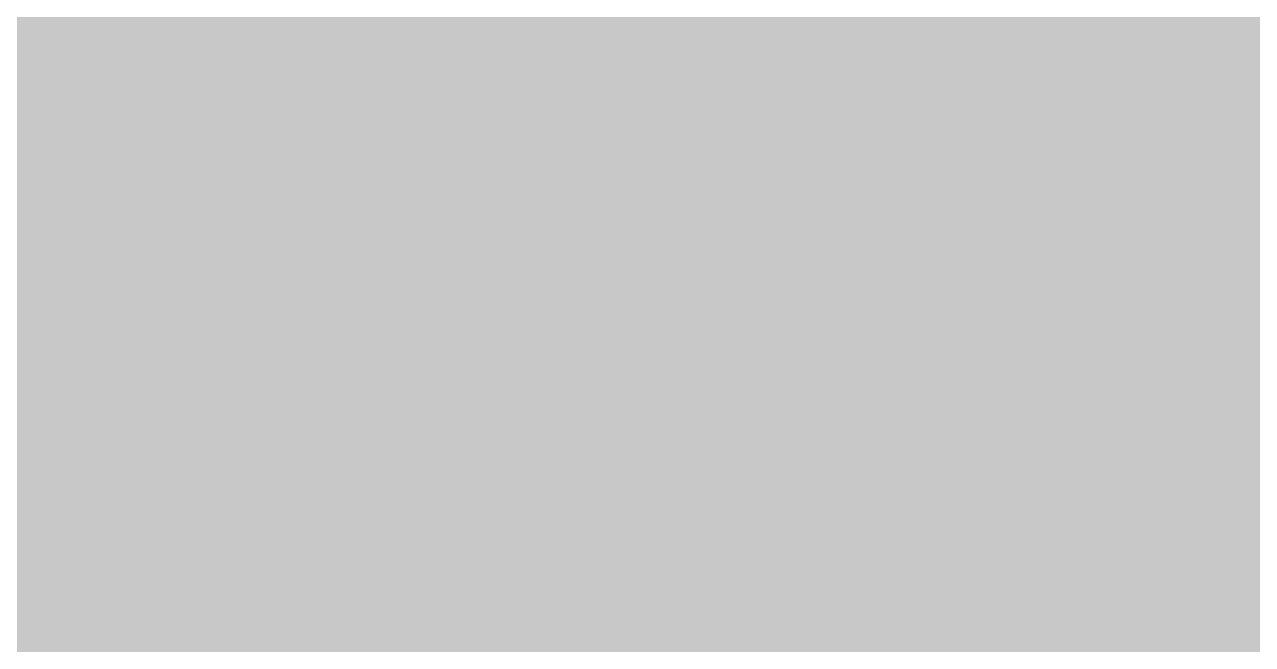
# Model space of a CAD drawing. Header units: inches. Extents: x 0 to 841, y 0 to 594.
# Drawn here: x 260.184 to 260.842, y 62.317 to 62.649 of the extents above; entities that cross this region are included whole.
import ezdxf

# ---------------------------------------------------------------- set-up
doc = ezdxf.new("R2010")
doc.units = ezdxf.units.IN
doc.layers.add('Sheet', color=255, linetype='Continuous')

msp = doc.modelspace()

# ---------------------------------------------------------------- linework, layer by layer
at = {"layer": 'Sheet'}
msp.add_lwpolyline([(259.74601, 62.5, 0.508, 0.508, 1), (260.25401, 62.5, 0.508, 0.508, 1)], format="xyseb", close=True, dxfattribs=at)
for points in [[(260.42074, 62.81829, 0.29972, 0.29972, 0), (260.4432, 62.79583, 0.29972, 0.29972, 0), (260.4432, 62.77337, 0.29972, 0.29972, 0), (260.46566, 62.75091, 0.29972, 0.29972, 0), (260.46566, 62.72845, 0.29972, 0.29972, 0), (260.48812, 62.70599, 0.29972, 0.29972, 0), (260.48812, 62.68353, 0.29972, 0.29972, 0), (260.51057, 62.66107, 0.29972, 0.29972, 0), (260.51057, 62.63861, 0.29972, 0.29972, 0), (260.51057, 62.61615, 0.29972, 0.29972, 0), (260.53303, 62.59369, 0.29972, 0.29972, 0), (260.53303, 62.57123, 0.29972, 0.29972, 0), (260.53303, 62.52632, 0.29972, 0.29972, 0), (260.53303, 62.50386, 0.29972, 0.29972, 0), (260.53303, 62.4814, 0.29972, 0.29972, 0)], [(260.42074, 62.81829, 0.29972, 0.29972, 0), (260.4432, 62.79583, 0.29972, 0.29972, 0), (260.4432, 62.77337, 0.29972, 0.29972, 0), (260.46566, 62.75091, 0.29972, 0.29972, 0), (260.46566, 62.72845, 0.29972, 0.29972, 0), (260.48812, 62.70599, 0.29972, 0.29972, 0), (260.48812, 62.68353, 0.29972, 0.29972, 0), (260.51057, 62.66107, 0.29972, 0.29972, 0), (260.51057, 62.63861, 0.29972, 0.29972, 0), (260.51057, 62.61615, 0.29972, 0.29972, 0), (260.53303, 62.59369, 0.29972, 0.29972, 0), (260.53303, 62.57123, 0.29972, 0.29972, 0), (260.53303, 62.52632, 0.29972, 0.29972, 0), (260.53303, 62.50386, 0.29972, 0.29972, 0), (260.53303, 62.4814, 0.29972, 0.29972, 0)], [(260.42074, 62.81829, 0.29972, 0.29972, 0), (260.4432, 62.79583, 0.29972, 0.29972, 0), (260.4432, 62.77337, 0.29972, 0.29972, 0), (260.46566, 62.75091, 0.29972, 0.29972, 0), (260.46566, 62.72845, 0.29972, 0.29972, 0), (260.48812, 62.70599, 0.29972, 0.29972, 0), (260.48812, 62.68353, 0.29972, 0.29972, 0), (260.51057, 62.66107, 0.29972, 0.29972, 0), (260.51057, 62.63861, 0.29972, 0.29972, 0), (260.51057, 62.61615, 0.29972, 0.29972, 0), (260.53303, 62.59369, 0.29972, 0.29972, 0), (260.53303, 62.57123, 0.29972, 0.29972, 0), (260.53303, 62.52632, 0.29972, 0.29972, 0), (260.53303, 62.50386, 0.29972, 0.29972, 0), (260.53303, 62.4814, 0.29972, 0.29972, 0)], [(260.71269, 62.81829, 0.29972, 0.29972, 0), (260.71269, 62.77337, 0.29972, 0.29972, 0), (260.73515, 62.75091, 0.29972, 0.29972, 0), (260.73515, 62.70599, 0.29972, 0.29972, 0), (260.75761, 62.68353, 0.29972, 0.29972, 0), (260.75761, 62.63861, 0.29972, 0.29972, 0), (260.78007, 62.59369, 0.29972, 0.29972, 0), (260.78007, 62.57123, 0.29972, 0.29972, 0), (260.78007, 62.52632, 0.29972, 0.29972, 0), (260.78007, 62.4814, 0.29972, 0.29972, 0)], [(260.71269, 62.81829, 0.29972, 0.29972, 0), (260.71269, 62.77337, 0.29972, 0.29972, 0), (260.73515, 62.75091, 0.29972, 0.29972, 0), (260.73515, 62.70599, 0.29972, 0.29972, 0), (260.75761, 62.68353, 0.29972, 0.29972, 0), (260.75761, 62.63861, 0.29972, 0.29972, 0), (260.78007, 62.59369, 0.29972, 0.29972, 0), (260.78007, 62.57123, 0.29972, 0.29972, 0), (260.78007, 62.52632, 0.29972, 0.29972, 0), (260.78007, 62.4814, 0.29972, 0.29972, 0)], [(260.71269, 62.81829, 0.29972, 0.29972, 0), (260.71269, 62.77337, 0.29972, 0.29972, 0), (260.73515, 62.75091, 0.29972, 0.29972, 0), (260.73515, 62.70599, 0.29972, 0.29972, 0), (260.75761, 62.68353, 0.29972, 0.29972, 0), (260.75761, 62.63861, 0.29972, 0.29972, 0), (260.78007, 62.59369, 0.29972, 0.29972, 0), (260.78007, 62.57123, 0.29972, 0.29972, 0), (260.78007, 62.52632, 0.29972, 0.29972, 0), (260.78007, 62.4814, 0.29972, 0.29972, 0)], [(260.71269, 62.81829, 0.29972, 0.29972, 0), (260.71269, 62.77337, 0.29972, 0.29972, 0), (260.73515, 62.75091, 0.29972, 0.29972, 0), (260.73515, 62.70599, 0.29972, 0.29972, 0), (260.75761, 62.68353, 0.29972, 0.29972, 0), (260.75761, 62.63861, 0.29972, 0.29972, 0), (260.78007, 62.59369, 0.29972, 0.29972, 0), (260.78007, 62.57123, 0.29972, 0.29972, 0), (260.78007, 62.52632, 0.29972, 0.29972, 0), (260.78007, 62.4814, 0.29972, 0.29972, 0)], [(260.71269, 62.81829, 0.29972, 0.29972, 0), (260.71269, 62.77337, 0.29972, 0.29972, 0), (260.73515, 62.75091, 0.29972, 0.29972, 0), (260.73515, 62.70599, 0.29972, 0.29972, 0), (260.75761, 62.68353, 0.29972, 0.29972, 0), (260.75761, 62.63861, 0.29972, 0.29972, 0), (260.78007, 62.59369, 0.29972, 0.29972, 0), (260.78007, 62.57123, 0.29972, 0.29972, 0), (260.78007, 62.52632, 0.29972, 0.29972, 0), (260.78007, 62.4814, 0.29972, 0.29972, 0)], [(255.03087, 62.4814, 0.7493, 0.7493, 0), (260.0165, 62.4814, 0.7493, 0.7493, 0)], [(260.0165, 57.49546, 0.7493, 0.7493, 0), (260.0165, 62.4814, 0.7493, 0.7493, 0)], [(260.0165, 62.4814, 0.7493, 0.7493, 0), (275.01832, 62.4814, 0.7493, 0.7493, 0), (275.01832, 59.98843, 0.7493, 0.7493, 0)], [(260.48812, 62.70599, 0.09906, 0.09906, 0), (260.48812, 62.68353, 0.09906, 0.09906, 0), (260.51057, 62.66107, 0.09906, 0.09906, 0), (260.51057, 62.63861, 0.09906, 0.09906, 0), (260.51057, 62.61615, 0.09906, 0.09906, 0), (260.53303, 62.59369, 0.09906, 0.09906, 0), (260.53303, 62.57123, 0.09906, 0.09906, 0), (260.53303, 62.52632, 0.09906, 0.09906, 0), (260.53303, 62.50386, 0.09906, 0.09906, 0), (260.53303, 62.4814, 0.09906, 0.09906, 0)], [(260.48812, 62.70599, 0.09906, 0.09906, 0), (260.48812, 62.68353, 0.09906, 0.09906, 0), (260.51057, 62.66107, 0.09906, 0.09906, 0), (260.51057, 62.63861, 0.09906, 0.09906, 0), (260.51057, 62.61615, 0.09906, 0.09906, 0), (260.53303, 62.59369, 0.09906, 0.09906, 0), (260.53303, 62.57123, 0.09906, 0.09906, 0), (260.53303, 62.52632, 0.09906, 0.09906, 0), (260.53303, 62.50386, 0.09906, 0.09906, 0), (260.53303, 62.4814, 0.09906, 0.09906, 0)], [(260.48812, 62.70599, 0.09906, 0.09906, 0), (260.48812, 62.68353, 0.09906, 0.09906, 0), (260.51057, 62.66107, 0.09906, 0.09906, 0), (260.51057, 62.63861, 0.09906, 0.09906, 0), (260.51057, 62.61615, 0.09906, 0.09906, 0), (260.53303, 62.59369, 0.09906, 0.09906, 0), (260.53303, 62.57123, 0.09906, 0.09906, 0), (260.53303, 62.52632, 0.09906, 0.09906, 0), (260.53303, 62.50386, 0.09906, 0.09906, 0), (260.53303, 62.4814, 0.09906, 0.09906, 0)], [(260.73515, 62.70599, 0.09906, 0.09906, 0), (260.75761, 62.68353, 0.09906, 0.09906, 0), (260.75761, 62.63861, 0.09906, 0.09906, 0), (260.78007, 62.59369, 0.09906, 0.09906, 0), (260.78007, 62.57123, 0.09906, 0.09906, 0), (260.78007, 62.52632, 0.09906, 0.09906, 0), (260.78007, 62.4814, 0.09906, 0.09906, 0)], [(260.73515, 62.70599, 0.09906, 0.09906, 0), (260.75761, 62.68353, 0.09906, 0.09906, 0), (260.75761, 62.63861, 0.09906, 0.09906, 0), (260.78007, 62.59369, 0.09906, 0.09906, 0), (260.78007, 62.57123, 0.09906, 0.09906, 0), (260.78007, 62.52632, 0.09906, 0.09906, 0), (260.78007, 62.4814, 0.09906, 0.09906, 0)], [(260.73515, 62.70599, 0.09906, 0.09906, 0), (260.75761, 62.68353, 0.09906, 0.09906, 0), (260.75761, 62.63861, 0.09906, 0.09906, 0), (260.78007, 62.59369, 0.09906, 0.09906, 0), (260.78007, 62.57123, 0.09906, 0.09906, 0), (260.78007, 62.52632, 0.09906, 0.09906, 0), (260.78007, 62.4814, 0.09906, 0.09906, 0)], [(260.73515, 62.70599, 0.09906, 0.09906, 0), (260.75761, 62.68353, 0.09906, 0.09906, 0), (260.75761, 62.63861, 0.09906, 0.09906, 0), (260.78007, 62.59369, 0.09906, 0.09906, 0), (260.78007, 62.57123, 0.09906, 0.09906, 0), (260.78007, 62.52632, 0.09906, 0.09906, 0), (260.78007, 62.4814, 0.09906, 0.09906, 0)], [(260.73515, 62.70599, 0.09906, 0.09906, 0), (260.75761, 62.68353, 0.09906, 0.09906, 0), (260.75761, 62.63861, 0.09906, 0.09906, 0), (260.78007, 62.59369, 0.09906, 0.09906, 0), (260.78007, 62.57123, 0.09906, 0.09906, 0), (260.78007, 62.52632, 0.09906, 0.09906, 0), (260.78007, 62.4814, 0.09906, 0.09906, 0)], [(260.53303, 62.4814, 0.29972, 0.29972, 0), (260.53303, 62.45894, 0.29972, 0.29972, 0), (260.53303, 62.43648, 0.29972, 0.29972, 0), (260.53303, 62.41402, 0.29972, 0.29972, 0), (260.53303, 62.39156, 0.29972, 0.29972, 0), (260.51057, 62.3691, 0.29972, 0.29972, 0), (260.51057, 62.34664, 0.29972, 0.29972, 0), (260.51057, 62.30172, 0.29972, 0.29972, 0), (260.48812, 62.30172, 0.29972, 0.29972, 0), (260.48812, 62.27927, 0.29972, 0.29972, 0), (260.46566, 62.25681, 0.29972, 0.29972, 0), (260.46566, 62.23435, 0.29972, 0.29972, 0), (260.4432, 62.21189, 0.29972, 0.29972, 0), (260.4432, 62.18943, 0.29972, 0.29972, 0), (260.42074, 62.16697, 0.29972, 0.29972, 0), (260.39829, 62.14451, 0.29972, 0.29972, 0)], [(260.53303, 62.4814, 0.29972, 0.29972, 0), (260.53303, 62.45894, 0.29972, 0.29972, 0), (260.53303, 62.43648, 0.29972, 0.29972, 0), (260.53303, 62.41402, 0.29972, 0.29972, 0), (260.53303, 62.39156, 0.29972, 0.29972, 0), (260.51057, 62.3691, 0.29972, 0.29972, 0), (260.51057, 62.34664, 0.29972, 0.29972, 0), (260.51057, 62.30172, 0.29972, 0.29972, 0), (260.48812, 62.30172, 0.29972, 0.29972, 0), (260.48812, 62.27927, 0.29972, 0.29972, 0), (260.46566, 62.25681, 0.29972, 0.29972, 0), (260.46566, 62.23435, 0.29972, 0.29972, 0), (260.4432, 62.21189, 0.29972, 0.29972, 0), (260.4432, 62.18943, 0.29972, 0.29972, 0), (260.42074, 62.16697, 0.29972, 0.29972, 0), (260.39829, 62.14451, 0.29972, 0.29972, 0)], [(260.53303, 62.4814, 0.29972, 0.29972, 0), (260.53303, 62.45894, 0.29972, 0.29972, 0), (260.53303, 62.43648, 0.29972, 0.29972, 0), (260.53303, 62.41402, 0.29972, 0.29972, 0), (260.53303, 62.39156, 0.29972, 0.29972, 0), (260.51057, 62.3691, 0.29972, 0.29972, 0), (260.51057, 62.34664, 0.29972, 0.29972, 0), (260.51057, 62.30172, 0.29972, 0.29972, 0), (260.48812, 62.30172, 0.29972, 0.29972, 0), (260.48812, 62.27927, 0.29972, 0.29972, 0), (260.46566, 62.25681, 0.29972, 0.29972, 0), (260.46566, 62.23435, 0.29972, 0.29972, 0), (260.4432, 62.21189, 0.29972, 0.29972, 0), (260.4432, 62.18943, 0.29972, 0.29972, 0), (260.42074, 62.16697, 0.29972, 0.29972, 0), (260.39829, 62.14451, 0.29972, 0.29972, 0)], [(260.78007, 62.4814, 0.29972, 0.29972, 0), (260.78007, 62.43648, 0.29972, 0.29972, 0), (260.78007, 62.41402, 0.29972, 0.29972, 0), (260.78007, 62.3691, 0.29972, 0.29972, 0), (260.75761, 62.32418, 0.29972, 0.29972, 0), (260.75761, 62.30172, 0.29972, 0.29972, 0), (260.73515, 62.25681, 0.29972, 0.29972, 0), (260.73515, 62.23435, 0.29972, 0.29972, 0), (260.71269, 62.18943, 0.29972, 0.29972, 0), (260.71269, 62.16697, 0.29972, 0.29972, 0), (260.69024, 62.12205, 0.29972, 0.29972, 0), (260.66778, 62.09959, 0.29972, 0.29972, 0), (260.64532, 62.05467, 0.29972, 0.29972, 0), (260.62286, 62.03221, 0.29972, 0.29972, 0), (260.60041, 62.00976, 0.29972, 0.29972, 0), (260.57795, 61.96484, 0.29972, 0.29972, 0), (260.55549, 61.94238, 0.29972, 0.29972, 0), (260.53303, 61.91992, 0.29972, 0.29972, 0), (260.51057, 61.89746, 0.29972, 0.29972, 0), (260.46566, 61.875, 0.29972, 0.29972, 0), (260.4432, 61.85254, 0.29972, 0.29972, 0), (260.42074, 61.83008, 0.29972, 0.29972, 0)], [(260.78007, 62.4814, 0.29972, 0.29972, 0), (260.78007, 62.43648, 0.29972, 0.29972, 0), (260.78007, 62.41402, 0.29972, 0.29972, 0), (260.78007, 62.3691, 0.29972, 0.29972, 0), (260.75761, 62.32418, 0.29972, 0.29972, 0), (260.75761, 62.30172, 0.29972, 0.29972, 0), (260.73515, 62.25681, 0.29972, 0.29972, 0), (260.73515, 62.23435, 0.29972, 0.29972, 0), (260.71269, 62.18943, 0.29972, 0.29972, 0), (260.71269, 62.16697, 0.29972, 0.29972, 0), (260.69024, 62.12205, 0.29972, 0.29972, 0), (260.66778, 62.09959, 0.29972, 0.29972, 0), (260.64532, 62.05467, 0.29972, 0.29972, 0), (260.62286, 62.03221, 0.29972, 0.29972, 0), (260.60041, 62.00976, 0.29972, 0.29972, 0), (260.57795, 61.96484, 0.29972, 0.29972, 0), (260.55549, 61.94238, 0.29972, 0.29972, 0), (260.53303, 61.91992, 0.29972, 0.29972, 0), (260.51057, 61.89746, 0.29972, 0.29972, 0), (260.46566, 61.875, 0.29972, 0.29972, 0), (260.4432, 61.85254, 0.29972, 0.29972, 0), (260.42074, 61.83008, 0.29972, 0.29972, 0)], [(260.78007, 62.4814, 0.29972, 0.29972, 0), (260.78007, 62.43648, 0.29972, 0.29972, 0), (260.78007, 62.41402, 0.29972, 0.29972, 0), (260.78007, 62.3691, 0.29972, 0.29972, 0), (260.75761, 62.32418, 0.29972, 0.29972, 0), (260.75761, 62.30172, 0.29972, 0.29972, 0), (260.73515, 62.25681, 0.29972, 0.29972, 0), (260.73515, 62.23435, 0.29972, 0.29972, 0), (260.71269, 62.18943, 0.29972, 0.29972, 0), (260.71269, 62.16697, 0.29972, 0.29972, 0), (260.69024, 62.12205, 0.29972, 0.29972, 0), (260.66778, 62.09959, 0.29972, 0.29972, 0), (260.64532, 62.05467, 0.29972, 0.29972, 0), (260.62286, 62.03221, 0.29972, 0.29972, 0), (260.60041, 62.00976, 0.29972, 0.29972, 0), (260.57795, 61.96484, 0.29972, 0.29972, 0), (260.55549, 61.94238, 0.29972, 0.29972, 0), (260.53303, 61.91992, 0.29972, 0.29972, 0), (260.51057, 61.89746, 0.29972, 0.29972, 0), (260.46566, 61.875, 0.29972, 0.29972, 0), (260.4432, 61.85254, 0.29972, 0.29972, 0), (260.42074, 61.83008, 0.29972, 0.29972, 0)], [(260.78007, 62.4814, 0.29972, 0.29972, 0), (260.78007, 62.43648, 0.29972, 0.29972, 0), (260.78007, 62.41402, 0.29972, 0.29972, 0), (260.78007, 62.3691, 0.29972, 0.29972, 0), (260.75761, 62.32418, 0.29972, 0.29972, 0), (260.75761, 62.30172, 0.29972, 0.29972, 0), (260.73515, 62.25681, 0.29972, 0.29972, 0), (260.73515, 62.23435, 0.29972, 0.29972, 0), (260.71269, 62.18943, 0.29972, 0.29972, 0), (260.71269, 62.16697, 0.29972, 0.29972, 0), (260.69024, 62.12205, 0.29972, 0.29972, 0), (260.66778, 62.09959, 0.29972, 0.29972, 0), (260.64532, 62.05467, 0.29972, 0.29972, 0), (260.62286, 62.03221, 0.29972, 0.29972, 0), (260.60041, 62.00976, 0.29972, 0.29972, 0), (260.57795, 61.96484, 0.29972, 0.29972, 0), (260.55549, 61.94238, 0.29972, 0.29972, 0), (260.53303, 61.91992, 0.29972, 0.29972, 0), (260.51057, 61.89746, 0.29972, 0.29972, 0), (260.46566, 61.875, 0.29972, 0.29972, 0), (260.4432, 61.85254, 0.29972, 0.29972, 0), (260.42074, 61.83008, 0.29972, 0.29972, 0)], [(260.78007, 62.4814, 0.29972, 0.29972, 0), (260.78007, 62.43648, 0.29972, 0.29972, 0), (260.78007, 62.41402, 0.29972, 0.29972, 0), (260.78007, 62.3691, 0.29972, 0.29972, 0), (260.75761, 62.32418, 0.29972, 0.29972, 0), (260.75761, 62.30172, 0.29972, 0.29972, 0), (260.73515, 62.25681, 0.29972, 0.29972, 0), (260.73515, 62.23435, 0.29972, 0.29972, 0), (260.71269, 62.18943, 0.29972, 0.29972, 0), (260.71269, 62.16697, 0.29972, 0.29972, 0), (260.69024, 62.12205, 0.29972, 0.29972, 0), (260.66778, 62.09959, 0.29972, 0.29972, 0), (260.64532, 62.05467, 0.29972, 0.29972, 0), (260.62286, 62.03221, 0.29972, 0.29972, 0), (260.60041, 62.00976, 0.29972, 0.29972, 0), (260.57795, 61.96484, 0.29972, 0.29972, 0), (260.55549, 61.94238, 0.29972, 0.29972, 0), (260.53303, 61.91992, 0.29972, 0.29972, 0), (260.51057, 61.89746, 0.29972, 0.29972, 0), (260.46566, 61.875, 0.29972, 0.29972, 0), (260.4432, 61.85254, 0.29972, 0.29972, 0), (260.42074, 61.83008, 0.29972, 0.29972, 0)], [(260.53303, 62.4814, 0.29972, 0.29972, 0), (260.53303, 62.4814, 0.29972, 0.29972, 0), (260.53303, 62.4814, 0.29972, 0.29972, 0), (260.53303, 62.4814, 0.29972, 0.29972, 0), (260.53303, 62.4814, 0.29972, 0.29972, 0), (260.53303, 62.4814, 0.29972, 0.29972, 0), (260.53303, 62.4814, 0.29972, 0.29972, 0), (260.53303, 62.4814, 0.29972, 0.29972, 0), (260.53303, 62.4814, 0.29972, 0.29972, 0), (260.53303, 62.4814, 0.29972, 0.29972, 0), (260.53303, 62.4814, 0.29972, 0.29972, 0), (260.53303, 62.4814, 0.29972, 0.29972, 0), (260.53303, 62.4814, 0.29972, 0.29972, 0), (260.53303, 62.4814, 0.29972, 0.29972, 0), (260.53303, 62.4814, 0.29972, 0.29972, 0), (260.53303, 62.4814, 0.29972, 0.29972, 0), (260.53303, 62.4814, 0.29972, 0.29972, 0), (260.53303, 62.4814, 0.29972, 0.29972, 0), (260.53303, 62.4814, 0.29972, 0.29972, 0), (260.53303, 62.4814, 0.29972, 0.29972, 0), (260.53303, 62.4814, 0.29972, 0.29972, 0), (260.53303, 62.4814, 0.29972, 0.29972, 0), (260.53303, 62.4814, 0.29972, 0.29972, 0), (260.53303, 62.4814, 0.29972, 0.29972, 0), (260.53303, 62.4814, 0.29972, 0.29972, 0), (260.53303, 62.4814, 0.29972, 0.29972, 0), (260.53303, 62.4814, 0.29972, 0.29972, 0), (260.53303, 62.4814, 0.29972, 0.29972, 0), (260.53303, 62.4814, 0.29972, 0.29972, 0), (260.53303, 62.4814, 0.29972, 0.29972, 0), (260.53303, 62.4814, 0.29972, 0.29972, 0), (260.53303, 62.4814, 0.29972, 0.29972, 0), (260.53303, 62.4814, 0.29972, 0.29972, 0)], [(260.53303, 62.4814, 0.29972, 0.29972, 0), (260.53303, 62.4814, 0.29972, 0.29972, 0)], [(260.53303, 62.4814, 0.29972, 0.29972, 0), (260.53303, 62.4814, 0.29972, 0.29972, 0), (260.53303, 62.4814, 0.29972, 0.29972, 0), (260.53303, 62.4814, 0.29972, 0.29972, 0), (260.53303, 62.4814, 0.29972, 0.29972, 0), (260.53303, 62.4814, 0.29972, 0.29972, 0), (260.53303, 62.4814, 0.29972, 0.29972, 0), (260.53303, 62.4814, 0.29972, 0.29972, 0), (260.53303, 62.4814, 0.29972, 0.29972, 0), (260.53303, 62.4814, 0.29972, 0.29972, 0), (260.53303, 62.4814, 0.29972, 0.29972, 0), (260.53303, 62.4814, 0.29972, 0.29972, 0), (260.53303, 62.4814, 0.29972, 0.29972, 0), (260.53303, 62.4814, 0.29972, 0.29972, 0), (260.53303, 62.4814, 0.29972, 0.29972, 0), (260.53303, 62.4814, 0.29972, 0.29972, 0), (260.53303, 62.4814, 0.29972, 0.29972, 0), (260.53303, 62.4814, 0.29972, 0.29972, 0), (260.53303, 62.4814, 0.29972, 0.29972, 0), (260.53303, 62.4814, 0.29972, 0.29972, 0), (260.53303, 62.4814, 0.29972, 0.29972, 0), (260.53303, 62.4814, 0.29972, 0.29972, 0), (260.53303, 62.4814, 0.29972, 0.29972, 0), (260.53303, 62.4814, 0.29972, 0.29972, 0), (260.53303, 62.4814, 0.29972, 0.29972, 0), (260.53303, 62.4814, 0.29972, 0.29972, 0), (260.53303, 62.4814, 0.29972, 0.29972, 0), (260.53303, 62.4814, 0.29972, 0.29972, 0), (260.53303, 62.4814, 0.29972, 0.29972, 0), (260.53303, 62.4814, 0.29972, 0.29972, 0), (260.53303, 62.4814, 0.29972, 0.29972, 0), (260.53303, 62.4814, 0.29972, 0.29972, 0), (260.53303, 62.4814, 0.29972, 0.29972, 0)], [(260.53303, 62.4814, 0.29972, 0.29972, 0), (260.53303, 62.4814, 0.29972, 0.29972, 0)], [(260.53303, 62.4814, 0.29972, 0.29972, 0), (260.53303, 62.4814, 0.29972, 0.29972, 0), (260.53303, 62.4814, 0.29972, 0.29972, 0), (260.53303, 62.4814, 0.29972, 0.29972, 0), (260.53303, 62.4814, 0.29972, 0.29972, 0), (260.53303, 62.4814, 0.29972, 0.29972, 0), (260.53303, 62.4814, 0.29972, 0.29972, 0), (260.53303, 62.4814, 0.29972, 0.29972, 0), (260.53303, 62.4814, 0.29972, 0.29972, 0), (260.53303, 62.4814, 0.29972, 0.29972, 0), (260.53303, 62.4814, 0.29972, 0.29972, 0), (260.53303, 62.4814, 0.29972, 0.29972, 0), (260.53303, 62.4814, 0.29972, 0.29972, 0), (260.53303, 62.4814, 0.29972, 0.29972, 0), (260.53303, 62.4814, 0.29972, 0.29972, 0), (260.53303, 62.4814, 0.29972, 0.29972, 0), (260.53303, 62.4814, 0.29972, 0.29972, 0), (260.53303, 62.4814, 0.29972, 0.29972, 0), (260.53303, 62.4814, 0.29972, 0.29972, 0), (260.53303, 62.4814, 0.29972, 0.29972, 0), (260.53303, 62.4814, 0.29972, 0.29972, 0), (260.53303, 62.4814, 0.29972, 0.29972, 0), (260.53303, 62.4814, 0.29972, 0.29972, 0), (260.53303, 62.4814, 0.29972, 0.29972, 0), (260.53303, 62.4814, 0.29972, 0.29972, 0), (260.53303, 62.4814, 0.29972, 0.29972, 0), (260.53303, 62.4814, 0.29972, 0.29972, 0), (260.53303, 62.4814, 0.29972, 0.29972, 0), (260.53303, 62.4814, 0.29972, 0.29972, 0), (260.53303, 62.4814, 0.29972, 0.29972, 0), (260.53303, 62.4814, 0.29972, 0.29972, 0), (260.53303, 62.4814, 0.29972, 0.29972, 0), (260.53303, 62.4814, 0.29972, 0.29972, 0)], [(260.53303, 62.4814, 0.29972, 0.29972, 0), (260.53303, 62.4814, 0.29972, 0.29972, 0)], [(260.78007, 62.4814, 0.29972, 0.29972, 0), (260.78007, 62.4814, 0.29972, 0.29972, 0), (260.78007, 62.4814, 0.29972, 0.29972, 0), (260.78007, 62.4814, 0.29972, 0.29972, 0), (260.78007, 62.4814, 0.29972, 0.29972, 0), (260.78007, 62.4814, 0.29972, 0.29972, 0), (260.78007, 62.4814, 0.29972, 0.29972, 0), (260.78007, 62.4814, 0.29972, 0.29972, 0), (260.78007, 62.4814, 0.29972, 0.29972, 0), (260.78007, 62.4814, 0.29972, 0.29972, 0), (260.78007, 62.4814, 0.29972, 0.29972, 0), (260.78007, 62.4814, 0.29972, 0.29972, 0), (260.78007, 62.4814, 0.29972, 0.29972, 0), (260.78007, 62.4814, 0.29972, 0.29972, 0), (260.78007, 62.4814, 0.29972, 0.29972, 0), (260.78007, 62.4814, 0.29972, 0.29972, 0), (260.78007, 62.4814, 0.29972, 0.29972, 0), (260.78007, 62.4814, 0.29972, 0.29972, 0), (260.78007, 62.4814, 0.29972, 0.29972, 0), (260.78007, 62.4814, 0.29972, 0.29972, 0), (260.78007, 62.4814, 0.29972, 0.29972, 0), (260.78007, 62.4814, 0.29972, 0.29972, 0), (260.78007, 62.4814, 0.29972, 0.29972, 0), (260.78007, 62.4814, 0.29972, 0.29972, 0), (260.78007, 62.4814, 0.29972, 0.29972, 0), (260.78007, 62.4814, 0.29972, 0.29972, 0), (260.78007, 62.4814, 0.29972, 0.29972, 0), (260.78007, 62.4814, 0.29972, 0.29972, 0), (260.78007, 62.4814, 0.29972, 0.29972, 0), (260.78007, 62.4814, 0.29972, 0.29972, 0), (260.78007, 62.4814, 0.29972, 0.29972, 0), (260.78007, 62.4814, 0.29972, 0.29972, 0), (260.78007, 62.4814, 0.29972, 0.29972, 0)], [(260.78007, 62.4814, 0.29972, 0.29972, 0), (260.78007, 62.4814, 0.29972, 0.29972, 0)], [(260.78007, 62.4814, 0.29972, 0.29972, 0), (260.78007, 62.4814, 0.29972, 0.29972, 0), (260.78007, 62.4814, 0.29972, 0.29972, 0), (260.78007, 62.4814, 0.29972, 0.29972, 0), (260.78007, 62.4814, 0.29972, 0.29972, 0), (260.78007, 62.4814, 0.29972, 0.29972, 0), (260.78007, 62.4814, 0.29972, 0.29972, 0), (260.78007, 62.4814, 0.29972, 0.29972, 0), (260.78007, 62.4814, 0.29972, 0.29972, 0), (260.78007, 62.4814, 0.29972, 0.29972, 0), (260.78007, 62.4814, 0.29972, 0.29972, 0), (260.78007, 62.4814, 0.29972, 0.29972, 0), (260.78007, 62.4814, 0.29972, 0.29972, 0), (260.78007, 62.4814, 0.29972, 0.29972, 0), (260.78007, 62.4814, 0.29972, 0.29972, 0), (260.78007, 62.4814, 0.29972, 0.29972, 0), (260.78007, 62.4814, 0.29972, 0.29972, 0), (260.78007, 62.4814, 0.29972, 0.29972, 0), (260.78007, 62.4814, 0.29972, 0.29972, 0), (260.78007, 62.4814, 0.29972, 0.29972, 0), (260.78007, 62.4814, 0.29972, 0.29972, 0), (260.78007, 62.4814, 0.29972, 0.29972, 0), (260.78007, 62.4814, 0.29972, 0.29972, 0), (260.78007, 62.4814, 0.29972, 0.29972, 0), (260.78007, 62.4814, 0.29972, 0.29972, 0), (260.78007, 62.4814, 0.29972, 0.29972, 0), (260.78007, 62.4814, 0.29972, 0.29972, 0), (260.78007, 62.4814, 0.29972, 0.29972, 0), (260.78007, 62.4814, 0.29972, 0.29972, 0), (260.78007, 62.4814, 0.29972, 0.29972, 0), (260.78007, 62.4814, 0.29972, 0.29972, 0), (260.78007, 62.4814, 0.29972, 0.29972, 0), (260.78007, 62.4814, 0.29972, 0.29972, 0)], [(260.78007, 62.4814, 0.29972, 0.29972, 0), (260.78007, 62.4814, 0.29972, 0.29972, 0)], [(260.78007, 62.4814, 0.29972, 0.29972, 0), (260.78007, 62.4814, 0.29972, 0.29972, 0), (260.78007, 62.4814, 0.29972, 0.29972, 0), (260.78007, 62.4814, 0.29972, 0.29972, 0), (260.78007, 62.4814, 0.29972, 0.29972, 0), (260.78007, 62.4814, 0.29972, 0.29972, 0), (260.78007, 62.4814, 0.29972, 0.29972, 0), (260.78007, 62.4814, 0.29972, 0.29972, 0), (260.78007, 62.4814, 0.29972, 0.29972, 0), (260.78007, 62.4814, 0.29972, 0.29972, 0), (260.78007, 62.4814, 0.29972, 0.29972, 0), (260.78007, 62.4814, 0.29972, 0.29972, 0), (260.78007, 62.4814, 0.29972, 0.29972, 0), (260.78007, 62.4814, 0.29972, 0.29972, 0), (260.78007, 62.4814, 0.29972, 0.29972, 0), (260.78007, 62.4814, 0.29972, 0.29972, 0), (260.78007, 62.4814, 0.29972, 0.29972, 0), (260.78007, 62.4814, 0.29972, 0.29972, 0), (260.78007, 62.4814, 0.29972, 0.29972, 0), (260.78007, 62.4814, 0.29972, 0.29972, 0), (260.78007, 62.4814, 0.29972, 0.29972, 0), (260.78007, 62.4814, 0.29972, 0.29972, 0), (260.78007, 62.4814, 0.29972, 0.29972, 0), (260.78007, 62.4814, 0.29972, 0.29972, 0), (260.78007, 62.4814, 0.29972, 0.29972, 0), (260.78007, 62.4814, 0.29972, 0.29972, 0), (260.78007, 62.4814, 0.29972, 0.29972, 0), (260.78007, 62.4814, 0.29972, 0.29972, 0), (260.78007, 62.4814, 0.29972, 0.29972, 0), (260.78007, 62.4814, 0.29972, 0.29972, 0), (260.78007, 62.4814, 0.29972, 0.29972, 0), (260.78007, 62.4814, 0.29972, 0.29972, 0), (260.78007, 62.4814, 0.29972, 0.29972, 0)], [(260.78007, 62.4814, 0.29972, 0.29972, 0), (260.78007, 62.4814, 0.29972, 0.29972, 0)], [(260.78007, 62.4814, 0.29972, 0.29972, 0), (260.78007, 62.4814, 0.29972, 0.29972, 0), (260.78007, 62.4814, 0.29972, 0.29972, 0), (260.78007, 62.4814, 0.29972, 0.29972, 0), (260.78007, 62.4814, 0.29972, 0.29972, 0), (260.78007, 62.4814, 0.29972, 0.29972, 0), (260.78007, 62.4814, 0.29972, 0.29972, 0), (260.78007, 62.4814, 0.29972, 0.29972, 0), (260.78007, 62.4814, 0.29972, 0.29972, 0), (260.78007, 62.4814, 0.29972, 0.29972, 0), (260.78007, 62.4814, 0.29972, 0.29972, 0), (260.78007, 62.4814, 0.29972, 0.29972, 0), (260.78007, 62.4814, 0.29972, 0.29972, 0), (260.78007, 62.4814, 0.29972, 0.29972, 0), (260.78007, 62.4814, 0.29972, 0.29972, 0), (260.78007, 62.4814, 0.29972, 0.29972, 0), (260.78007, 62.4814, 0.29972, 0.29972, 0), (260.78007, 62.4814, 0.29972, 0.29972, 0), (260.78007, 62.4814, 0.29972, 0.29972, 0), (260.78007, 62.4814, 0.29972, 0.29972, 0), (260.78007, 62.4814, 0.29972, 0.29972, 0), (260.78007, 62.4814, 0.29972, 0.29972, 0), (260.78007, 62.4814, 0.29972, 0.29972, 0), (260.78007, 62.4814, 0.29972, 0.29972, 0), (260.78007, 62.4814, 0.29972, 0.29972, 0), (260.78007, 62.4814, 0.29972, 0.29972, 0), (260.78007, 62.4814, 0.29972, 0.29972, 0), (260.78007, 62.4814, 0.29972, 0.29972, 0), (260.78007, 62.4814, 0.29972, 0.29972, 0), (260.78007, 62.4814, 0.29972, 0.29972, 0), (260.78007, 62.4814, 0.29972, 0.29972, 0), (260.78007, 62.4814, 0.29972, 0.29972, 0), (260.78007, 62.4814, 0.29972, 0.29972, 0)], [(260.78007, 62.4814, 0.29972, 0.29972, 0), (260.78007, 62.4814, 0.29972, 0.29972, 0)], [(260.78007, 62.4814, 0.29972, 0.29972, 0), (260.78007, 62.4814, 0.29972, 0.29972, 0), (260.78007, 62.4814, 0.29972, 0.29972, 0), (260.78007, 62.4814, 0.29972, 0.29972, 0), (260.78007, 62.4814, 0.29972, 0.29972, 0), (260.78007, 62.4814, 0.29972, 0.29972, 0), (260.78007, 62.4814, 0.29972, 0.29972, 0), (260.78007, 62.4814, 0.29972, 0.29972, 0), (260.78007, 62.4814, 0.29972, 0.29972, 0), (260.78007, 62.4814, 0.29972, 0.29972, 0), (260.78007, 62.4814, 0.29972, 0.29972, 0), (260.78007, 62.4814, 0.29972, 0.29972, 0), (260.78007, 62.4814, 0.29972, 0.29972, 0), (260.78007, 62.4814, 0.29972, 0.29972, 0), (260.78007, 62.4814, 0.29972, 0.29972, 0), (260.78007, 62.4814, 0.29972, 0.29972, 0), (260.78007, 62.4814, 0.29972, 0.29972, 0), (260.78007, 62.4814, 0.29972, 0.29972, 0), (260.78007, 62.4814, 0.29972, 0.29972, 0), (260.78007, 62.4814, 0.29972, 0.29972, 0), (260.78007, 62.4814, 0.29972, 0.29972, 0), (260.78007, 62.4814, 0.29972, 0.29972, 0), (260.78007, 62.4814, 0.29972, 0.29972, 0), (260.78007, 62.4814, 0.29972, 0.29972, 0), (260.78007, 62.4814, 0.29972, 0.29972, 0), (260.78007, 62.4814, 0.29972, 0.29972, 0), (260.78007, 62.4814, 0.29972, 0.29972, 0), (260.78007, 62.4814, 0.29972, 0.29972, 0), (260.78007, 62.4814, 0.29972, 0.29972, 0), (260.78007, 62.4814, 0.29972, 0.29972, 0), (260.78007, 62.4814, 0.29972, 0.29972, 0), (260.78007, 62.4814, 0.29972, 0.29972, 0), (260.78007, 62.4814, 0.29972, 0.29972, 0)], [(260.78007, 62.4814, 0.29972, 0.29972, 0), (260.78007, 62.4814, 0.29972, 0.29972, 0)], [(260.53303, 62.4814, 0.09906, 0.09906, 0), (260.53303, 62.45894, 0.09906, 0.09906, 0), (260.53303, 62.43648, 0.09906, 0.09906, 0), (260.53303, 62.41402, 0.09906, 0.09906, 0), (260.53303, 62.39156, 0.09906, 0.09906, 0), (260.51057, 62.3691, 0.09906, 0.09906, 0), (260.51057, 62.34664, 0.09906, 0.09906, 0), (260.51057, 62.30172, 0.09906, 0.09906, 0), (260.48812, 62.30172, 0.09906, 0.09906, 0), (260.48812, 62.27927, 0.09906, 0.09906, 0), (260.46566, 62.25681, 0.09906, 0.09906, 0)], [(260.53303, 62.4814, 0.09906, 0.09906, 0), (260.53303, 62.45894, 0.09906, 0.09906, 0), (260.53303, 62.43648, 0.09906, 0.09906, 0), (260.53303, 62.41402, 0.09906, 0.09906, 0), (260.53303, 62.39156, 0.09906, 0.09906, 0), (260.51057, 62.3691, 0.09906, 0.09906, 0), (260.51057, 62.34664, 0.09906, 0.09906, 0), (260.51057, 62.30172, 0.09906, 0.09906, 0), (260.48812, 62.30172, 0.09906, 0.09906, 0), (260.48812, 62.27927, 0.09906, 0.09906, 0), (260.46566, 62.25681, 0.09906, 0.09906, 0)], [(260.53303, 62.4814, 0.09906, 0.09906, 0), (260.53303, 62.45894, 0.09906, 0.09906, 0), (260.53303, 62.43648, 0.09906, 0.09906, 0), (260.53303, 62.41402, 0.09906, 0.09906, 0), (260.53303, 62.39156, 0.09906, 0.09906, 0), (260.51057, 62.3691, 0.09906, 0.09906, 0), (260.51057, 62.34664, 0.09906, 0.09906, 0), (260.51057, 62.30172, 0.09906, 0.09906, 0), (260.48812, 62.30172, 0.09906, 0.09906, 0), (260.48812, 62.27927, 0.09906, 0.09906, 0), (260.46566, 62.25681, 0.09906, 0.09906, 0)], [(260.78007, 62.4814, 0.09906, 0.09906, 0), (260.78007, 62.43648, 0.09906, 0.09906, 0), (260.78007, 62.41402, 0.09906, 0.09906, 0), (260.78007, 62.3691, 0.09906, 0.09906, 0), (260.75761, 62.32418, 0.09906, 0.09906, 0), (260.75761, 62.30172, 0.09906, 0.09906, 0), (260.73515, 62.25681, 0.09906, 0.09906, 0), (260.73515, 62.23435, 0.09906, 0.09906, 0), (260.71269, 62.18943, 0.09906, 0.09906, 0), (260.71269, 62.16697, 0.09906, 0.09906, 0), (260.69024, 62.12205, 0.09906, 0.09906, 0), (260.66778, 62.09959, 0.09906, 0.09906, 0), (260.64532, 62.05467, 0.09906, 0.09906, 0), (260.62286, 62.03221, 0.09906, 0.09906, 0), (260.60041, 62.00976, 0.09906, 0.09906, 0), (260.57795, 61.96484, 0.09906, 0.09906, 0), (260.55549, 61.94238, 0.09906, 0.09906, 0), (260.53303, 61.91992, 0.09906, 0.09906, 0)], [(260.78007, 62.4814, 0.09906, 0.09906, 0), (260.78007, 62.43648, 0.09906, 0.09906, 0), (260.78007, 62.41402, 0.09906, 0.09906, 0), (260.78007, 62.3691, 0.09906, 0.09906, 0), (260.75761, 62.32418, 0.09906, 0.09906, 0), (260.75761, 62.30172, 0.09906, 0.09906, 0), (260.73515, 62.25681, 0.09906, 0.09906, 0), (260.73515, 62.23435, 0.09906, 0.09906, 0), (260.71269, 62.18943, 0.09906, 0.09906, 0), (260.71269, 62.16697, 0.09906, 0.09906, 0), (260.69024, 62.12205, 0.09906, 0.09906, 0), (260.66778, 62.09959, 0.09906, 0.09906, 0), (260.64532, 62.05467, 0.09906, 0.09906, 0), (260.62286, 62.03221, 0.09906, 0.09906, 0), (260.60041, 62.00976, 0.09906, 0.09906, 0), (260.57795, 61.96484, 0.09906, 0.09906, 0), (260.55549, 61.94238, 0.09906, 0.09906, 0), (260.53303, 61.91992, 0.09906, 0.09906, 0)], [(260.78007, 62.4814, 0.09906, 0.09906, 0), (260.78007, 62.43648, 0.09906, 0.09906, 0), (260.78007, 62.41402, 0.09906, 0.09906, 0), (260.78007, 62.3691, 0.09906, 0.09906, 0), (260.75761, 62.32418, 0.09906, 0.09906, 0), (260.75761, 62.30172, 0.09906, 0.09906, 0), (260.73515, 62.25681, 0.09906, 0.09906, 0), (260.73515, 62.23435, 0.09906, 0.09906, 0), (260.71269, 62.18943, 0.09906, 0.09906, 0), (260.71269, 62.16697, 0.09906, 0.09906, 0), (260.69024, 62.12205, 0.09906, 0.09906, 0), (260.66778, 62.09959, 0.09906, 0.09906, 0), (260.64532, 62.05467, 0.09906, 0.09906, 0), (260.62286, 62.03221, 0.09906, 0.09906, 0), (260.60041, 62.00976, 0.09906, 0.09906, 0), (260.57795, 61.96484, 0.09906, 0.09906, 0), (260.55549, 61.94238, 0.09906, 0.09906, 0), (260.53303, 61.91992, 0.09906, 0.09906, 0)], [(260.78007, 62.4814, 0.09906, 0.09906, 0), (260.78007, 62.43648, 0.09906, 0.09906, 0), (260.78007, 62.41402, 0.09906, 0.09906, 0), (260.78007, 62.3691, 0.09906, 0.09906, 0), (260.75761, 62.32418, 0.09906, 0.09906, 0), (260.75761, 62.30172, 0.09906, 0.09906, 0), (260.73515, 62.25681, 0.09906, 0.09906, 0), (260.73515, 62.23435, 0.09906, 0.09906, 0), (260.71269, 62.18943, 0.09906, 0.09906, 0), (260.71269, 62.16697, 0.09906, 0.09906, 0), (260.69024, 62.12205, 0.09906, 0.09906, 0), (260.66778, 62.09959, 0.09906, 0.09906, 0), (260.64532, 62.05467, 0.09906, 0.09906, 0), (260.62286, 62.03221, 0.09906, 0.09906, 0), (260.60041, 62.00976, 0.09906, 0.09906, 0), (260.57795, 61.96484, 0.09906, 0.09906, 0), (260.55549, 61.94238, 0.09906, 0.09906, 0), (260.53303, 61.91992, 0.09906, 0.09906, 0)], [(260.78007, 62.4814, 0.09906, 0.09906, 0), (260.78007, 62.43648, 0.09906, 0.09906, 0), (260.78007, 62.41402, 0.09906, 0.09906, 0), (260.78007, 62.3691, 0.09906, 0.09906, 0), (260.75761, 62.32418, 0.09906, 0.09906, 0), (260.75761, 62.30172, 0.09906, 0.09906, 0), (260.73515, 62.25681, 0.09906, 0.09906, 0), (260.73515, 62.23435, 0.09906, 0.09906, 0), (260.71269, 62.18943, 0.09906, 0.09906, 0), (260.71269, 62.16697, 0.09906, 0.09906, 0), (260.69024, 62.12205, 0.09906, 0.09906, 0), (260.66778, 62.09959, 0.09906, 0.09906, 0), (260.64532, 62.05467, 0.09906, 0.09906, 0), (260.62286, 62.03221, 0.09906, 0.09906, 0), (260.60041, 62.00976, 0.09906, 0.09906, 0), (260.57795, 61.96484, 0.09906, 0.09906, 0), (260.55549, 61.94238, 0.09906, 0.09906, 0), (260.53303, 61.91992, 0.09906, 0.09906, 0)], [(260.53303, 62.4814, 0.09906, 0.09906, 0), (260.53303, 62.4814, 0.09906, 0.09906, 0), (260.53303, 62.4814, 0.09906, 0.09906, 0), (260.53303, 62.4814, 0.09906, 0.09906, 0), (260.53303, 62.4814, 0.09906, 0.09906, 0), (260.53303, 62.4814, 0.09906, 0.09906, 0), (260.53303, 62.4814, 0.09906, 0.09906, 0), (260.53303, 62.4814, 0.09906, 0.09906, 0), (260.53303, 62.4814, 0.09906, 0.09906, 0), (260.53303, 62.4814, 0.09906, 0.09906, 0), (260.53303, 62.4814, 0.09906, 0.09906, 0), (260.53303, 62.4814, 0.09906, 0.09906, 0), (260.53303, 62.4814, 0.09906, 0.09906, 0), (260.53303, 62.4814, 0.09906, 0.09906, 0), (260.53303, 62.4814, 0.09906, 0.09906, 0), (260.53303, 62.4814, 0.09906, 0.09906, 0), (260.53303, 62.4814, 0.09906, 0.09906, 0), (260.53303, 62.4814, 0.09906, 0.09906, 0), (260.53303, 62.4814, 0.09906, 0.09906, 0), (260.53303, 62.4814, 0.09906, 0.09906, 0), (260.53303, 62.4814, 0.09906, 0.09906, 0), (260.53303, 62.4814, 0.09906, 0.09906, 0), (260.53303, 62.4814, 0.09906, 0.09906, 0), (260.53303, 62.4814, 0.09906, 0.09906, 0), (260.53303, 62.4814, 0.09906, 0.09906, 0), (260.53303, 62.4814, 0.09906, 0.09906, 0), (260.53303, 62.4814, 0.09906, 0.09906, 0), (260.53303, 62.4814, 0.09906, 0.09906, 0), (260.53303, 62.4814, 0.09906, 0.09906, 0), (260.53303, 62.4814, 0.09906, 0.09906, 0), (260.53303, 62.4814, 0.09906, 0.09906, 0), (260.53303, 62.4814, 0.09906, 0.09906, 0), (260.53303, 62.4814, 0.09906, 0.09906, 0)], [(260.53303, 62.4814, 0.09906, 0.09906, 0), (260.53303, 62.4814, 0.09906, 0.09906, 0)], [(260.53303, 62.4814, 0.09906, 0.09906, 0), (260.53303, 62.4814, 0.09906, 0.09906, 0), (260.53303, 62.4814, 0.09906, 0.09906, 0), (260.53303, 62.4814, 0.09906, 0.09906, 0), (260.53303, 62.4814, 0.09906, 0.09906, 0), (260.53303, 62.4814, 0.09906, 0.09906, 0), (260.53303, 62.4814, 0.09906, 0.09906, 0), (260.53303, 62.4814, 0.09906, 0.09906, 0), (260.53303, 62.4814, 0.09906, 0.09906, 0), (260.53303, 62.4814, 0.09906, 0.09906, 0), (260.53303, 62.4814, 0.09906, 0.09906, 0), (260.53303, 62.4814, 0.09906, 0.09906, 0), (260.53303, 62.4814, 0.09906, 0.09906, 0), (260.53303, 62.4814, 0.09906, 0.09906, 0), (260.53303, 62.4814, 0.09906, 0.09906, 0), (260.53303, 62.4814, 0.09906, 0.09906, 0), (260.53303, 62.4814, 0.09906, 0.09906, 0), (260.53303, 62.4814, 0.09906, 0.09906, 0), (260.53303, 62.4814, 0.09906, 0.09906, 0), (260.53303, 62.4814, 0.09906, 0.09906, 0), (260.53303, 62.4814, 0.09906, 0.09906, 0), (260.53303, 62.4814, 0.09906, 0.09906, 0), (260.53303, 62.4814, 0.09906, 0.09906, 0), (260.53303, 62.4814, 0.09906, 0.09906, 0), (260.53303, 62.4814, 0.09906, 0.09906, 0), (260.53303, 62.4814, 0.09906, 0.09906, 0), (260.53303, 62.4814, 0.09906, 0.09906, 0), (260.53303, 62.4814, 0.09906, 0.09906, 0), (260.53303, 62.4814, 0.09906, 0.09906, 0), (260.53303, 62.4814, 0.09906, 0.09906, 0), (260.53303, 62.4814, 0.09906, 0.09906, 0), (260.53303, 62.4814, 0.09906, 0.09906, 0), (260.53303, 62.4814, 0.09906, 0.09906, 0)], [(260.53303, 62.4814, 0.09906, 0.09906, 0), (260.53303, 62.4814, 0.09906, 0.09906, 0)], [(260.53303, 62.4814, 0.09906, 0.09906, 0), (260.53303, 62.4814, 0.09906, 0.09906, 0), (260.53303, 62.4814, 0.09906, 0.09906, 0), (260.53303, 62.4814, 0.09906, 0.09906, 0), (260.53303, 62.4814, 0.09906, 0.09906, 0), (260.53303, 62.4814, 0.09906, 0.09906, 0), (260.53303, 62.4814, 0.09906, 0.09906, 0), (260.53303, 62.4814, 0.09906, 0.09906, 0), (260.53303, 62.4814, 0.09906, 0.09906, 0), (260.53303, 62.4814, 0.09906, 0.09906, 0), (260.53303, 62.4814, 0.09906, 0.09906, 0), (260.53303, 62.4814, 0.09906, 0.09906, 0), (260.53303, 62.4814, 0.09906, 0.09906, 0), (260.53303, 62.4814, 0.09906, 0.09906, 0), (260.53303, 62.4814, 0.09906, 0.09906, 0), (260.53303, 62.4814, 0.09906, 0.09906, 0), (260.53303, 62.4814, 0.09906, 0.09906, 0), (260.53303, 62.4814, 0.09906, 0.09906, 0), (260.53303, 62.4814, 0.09906, 0.09906, 0), (260.53303, 62.4814, 0.09906, 0.09906, 0), (260.53303, 62.4814, 0.09906, 0.09906, 0), (260.53303, 62.4814, 0.09906, 0.09906, 0), (260.53303, 62.4814, 0.09906, 0.09906, 0), (260.53303, 62.4814, 0.09906, 0.09906, 0), (260.53303, 62.4814, 0.09906, 0.09906, 0), (260.53303, 62.4814, 0.09906, 0.09906, 0), (260.53303, 62.4814, 0.09906, 0.09906, 0), (260.53303, 62.4814, 0.09906, 0.09906, 0), (260.53303, 62.4814, 0.09906, 0.09906, 0), (260.53303, 62.4814, 0.09906, 0.09906, 0), (260.53303, 62.4814, 0.09906, 0.09906, 0), (260.53303, 62.4814, 0.09906, 0.09906, 0), (260.53303, 62.4814, 0.09906, 0.09906, 0)], [(260.53303, 62.4814, 0.09906, 0.09906, 0), (260.53303, 62.4814, 0.09906, 0.09906, 0)], [(260.78007, 62.4814, 0.09906, 0.09906, 0), (260.78007, 62.4814, 0.09906, 0.09906, 0), (260.78007, 62.4814, 0.09906, 0.09906, 0), (260.78007, 62.4814, 0.09906, 0.09906, 0), (260.78007, 62.4814, 0.09906, 0.09906, 0), (260.78007, 62.4814, 0.09906, 0.09906, 0), (260.78007, 62.4814, 0.09906, 0.09906, 0), (260.78007, 62.4814, 0.09906, 0.09906, 0), (260.78007, 62.4814, 0.09906, 0.09906, 0), (260.78007, 62.4814, 0.09906, 0.09906, 0), (260.78007, 62.4814, 0.09906, 0.09906, 0), (260.78007, 62.4814, 0.09906, 0.09906, 0), (260.78007, 62.4814, 0.09906, 0.09906, 0), (260.78007, 62.4814, 0.09906, 0.09906, 0), (260.78007, 62.4814, 0.09906, 0.09906, 0), (260.78007, 62.4814, 0.09906, 0.09906, 0), (260.78007, 62.4814, 0.09906, 0.09906, 0), (260.78007, 62.4814, 0.09906, 0.09906, 0), (260.78007, 62.4814, 0.09906, 0.09906, 0), (260.78007, 62.4814, 0.09906, 0.09906, 0), (260.78007, 62.4814, 0.09906, 0.09906, 0), (260.78007, 62.4814, 0.09906, 0.09906, 0), (260.78007, 62.4814, 0.09906, 0.09906, 0), (260.78007, 62.4814, 0.09906, 0.09906, 0), (260.78007, 62.4814, 0.09906, 0.09906, 0), (260.78007, 62.4814, 0.09906, 0.09906, 0), (260.78007, 62.4814, 0.09906, 0.09906, 0), (260.78007, 62.4814, 0.09906, 0.09906, 0), (260.78007, 62.4814, 0.09906, 0.09906, 0), (260.78007, 62.4814, 0.09906, 0.09906, 0), (260.78007, 62.4814, 0.09906, 0.09906, 0), (260.78007, 62.4814, 0.09906, 0.09906, 0), (260.78007, 62.4814, 0.09906, 0.09906, 0)], [(260.78007, 62.4814, 0.09906, 0.09906, 0), (260.78007, 62.4814, 0.09906, 0.09906, 0)], [(260.78007, 62.4814, 0.09906, 0.09906, 0), (260.78007, 62.4814, 0.09906, 0.09906, 0), (260.78007, 62.4814, 0.09906, 0.09906, 0), (260.78007, 62.4814, 0.09906, 0.09906, 0), (260.78007, 62.4814, 0.09906, 0.09906, 0), (260.78007, 62.4814, 0.09906, 0.09906, 0), (260.78007, 62.4814, 0.09906, 0.09906, 0), (260.78007, 62.4814, 0.09906, 0.09906, 0), (260.78007, 62.4814, 0.09906, 0.09906, 0), (260.78007, 62.4814, 0.09906, 0.09906, 0), (260.78007, 62.4814, 0.09906, 0.09906, 0), (260.78007, 62.4814, 0.09906, 0.09906, 0), (260.78007, 62.4814, 0.09906, 0.09906, 0), (260.78007, 62.4814, 0.09906, 0.09906, 0), (260.78007, 62.4814, 0.09906, 0.09906, 0), (260.78007, 62.4814, 0.09906, 0.09906, 0), (260.78007, 62.4814, 0.09906, 0.09906, 0), (260.78007, 62.4814, 0.09906, 0.09906, 0), (260.78007, 62.4814, 0.09906, 0.09906, 0), (260.78007, 62.4814, 0.09906, 0.09906, 0), (260.78007, 62.4814, 0.09906, 0.09906, 0), (260.78007, 62.4814, 0.09906, 0.09906, 0), (260.78007, 62.4814, 0.09906, 0.09906, 0), (260.78007, 62.4814, 0.09906, 0.09906, 0), (260.78007, 62.4814, 0.09906, 0.09906, 0), (260.78007, 62.4814, 0.09906, 0.09906, 0), (260.78007, 62.4814, 0.09906, 0.09906, 0), (260.78007, 62.4814, 0.09906, 0.09906, 0), (260.78007, 62.4814, 0.09906, 0.09906, 0), (260.78007, 62.4814, 0.09906, 0.09906, 0), (260.78007, 62.4814, 0.09906, 0.09906, 0), (260.78007, 62.4814, 0.09906, 0.09906, 0), (260.78007, 62.4814, 0.09906, 0.09906, 0)], [(260.78007, 62.4814, 0.09906, 0.09906, 0), (260.78007, 62.4814, 0.09906, 0.09906, 0)], [(260.78007, 62.4814, 0.09906, 0.09906, 0), (260.78007, 62.4814, 0.09906, 0.09906, 0), (260.78007, 62.4814, 0.09906, 0.09906, 0), (260.78007, 62.4814, 0.09906, 0.09906, 0), (260.78007, 62.4814, 0.09906, 0.09906, 0), (260.78007, 62.4814, 0.09906, 0.09906, 0), (260.78007, 62.4814, 0.09906, 0.09906, 0), (260.78007, 62.4814, 0.09906, 0.09906, 0), (260.78007, 62.4814, 0.09906, 0.09906, 0), (260.78007, 62.4814, 0.09906, 0.09906, 0), (260.78007, 62.4814, 0.09906, 0.09906, 0), (260.78007, 62.4814, 0.09906, 0.09906, 0), (260.78007, 62.4814, 0.09906, 0.09906, 0), (260.78007, 62.4814, 0.09906, 0.09906, 0), (260.78007, 62.4814, 0.09906, 0.09906, 0), (260.78007, 62.4814, 0.09906, 0.09906, 0), (260.78007, 62.4814, 0.09906, 0.09906, 0), (260.78007, 62.4814, 0.09906, 0.09906, 0), (260.78007, 62.4814, 0.09906, 0.09906, 0), (260.78007, 62.4814, 0.09906, 0.09906, 0), (260.78007, 62.4814, 0.09906, 0.09906, 0), (260.78007, 62.4814, 0.09906, 0.09906, 0), (260.78007, 62.4814, 0.09906, 0.09906, 0), (260.78007, 62.4814, 0.09906, 0.09906, 0), (260.78007, 62.4814, 0.09906, 0.09906, 0), (260.78007, 62.4814, 0.09906, 0.09906, 0), (260.78007, 62.4814, 0.09906, 0.09906, 0), (260.78007, 62.4814, 0.09906, 0.09906, 0), (260.78007, 62.4814, 0.09906, 0.09906, 0), (260.78007, 62.4814, 0.09906, 0.09906, 0), (260.78007, 62.4814, 0.09906, 0.09906, 0), (260.78007, 62.4814, 0.09906, 0.09906, 0), (260.78007, 62.4814, 0.09906, 0.09906, 0)], [(260.78007, 62.4814, 0.09906, 0.09906, 0), (260.78007, 62.4814, 0.09906, 0.09906, 0)], [(260.78007, 62.4814, 0.09906, 0.09906, 0), (260.78007, 62.4814, 0.09906, 0.09906, 0), (260.78007, 62.4814, 0.09906, 0.09906, 0), (260.78007, 62.4814, 0.09906, 0.09906, 0), (260.78007, 62.4814, 0.09906, 0.09906, 0), (260.78007, 62.4814, 0.09906, 0.09906, 0), (260.78007, 62.4814, 0.09906, 0.09906, 0), (260.78007, 62.4814, 0.09906, 0.09906, 0), (260.78007, 62.4814, 0.09906, 0.09906, 0), (260.78007, 62.4814, 0.09906, 0.09906, 0), (260.78007, 62.4814, 0.09906, 0.09906, 0), (260.78007, 62.4814, 0.09906, 0.09906, 0), (260.78007, 62.4814, 0.09906, 0.09906, 0), (260.78007, 62.4814, 0.09906, 0.09906, 0), (260.78007, 62.4814, 0.09906, 0.09906, 0), (260.78007, 62.4814, 0.09906, 0.09906, 0), (260.78007, 62.4814, 0.09906, 0.09906, 0), (260.78007, 62.4814, 0.09906, 0.09906, 0), (260.78007, 62.4814, 0.09906, 0.09906, 0), (260.78007, 62.4814, 0.09906, 0.09906, 0), (260.78007, 62.4814, 0.09906, 0.09906, 0), (260.78007, 62.4814, 0.09906, 0.09906, 0), (260.78007, 62.4814, 0.09906, 0.09906, 0), (260.78007, 62.4814, 0.09906, 0.09906, 0), (260.78007, 62.4814, 0.09906, 0.09906, 0), (260.78007, 62.4814, 0.09906, 0.09906, 0), (260.78007, 62.4814, 0.09906, 0.09906, 0), (260.78007, 62.4814, 0.09906, 0.09906, 0), (260.78007, 62.4814, 0.09906, 0.09906, 0), (260.78007, 62.4814, 0.09906, 0.09906, 0), (260.78007, 62.4814, 0.09906, 0.09906, 0), (260.78007, 62.4814, 0.09906, 0.09906, 0), (260.78007, 62.4814, 0.09906, 0.09906, 0)], [(260.78007, 62.4814, 0.09906, 0.09906, 0), (260.78007, 62.4814, 0.09906, 0.09906, 0)], [(260.78007, 62.4814, 0.09906, 0.09906, 0), (260.78007, 62.4814, 0.09906, 0.09906, 0), (260.78007, 62.4814, 0.09906, 0.09906, 0), (260.78007, 62.4814, 0.09906, 0.09906, 0), (260.78007, 62.4814, 0.09906, 0.09906, 0), (260.78007, 62.4814, 0.09906, 0.09906, 0), (260.78007, 62.4814, 0.09906, 0.09906, 0), (260.78007, 62.4814, 0.09906, 0.09906, 0), (260.78007, 62.4814, 0.09906, 0.09906, 0), (260.78007, 62.4814, 0.09906, 0.09906, 0), (260.78007, 62.4814, 0.09906, 0.09906, 0), (260.78007, 62.4814, 0.09906, 0.09906, 0), (260.78007, 62.4814, 0.09906, 0.09906, 0), (260.78007, 62.4814, 0.09906, 0.09906, 0), (260.78007, 62.4814, 0.09906, 0.09906, 0), (260.78007, 62.4814, 0.09906, 0.09906, 0), (260.78007, 62.4814, 0.09906, 0.09906, 0), (260.78007, 62.4814, 0.09906, 0.09906, 0), (260.78007, 62.4814, 0.09906, 0.09906, 0), (260.78007, 62.4814, 0.09906, 0.09906, 0), (260.78007, 62.4814, 0.09906, 0.09906, 0), (260.78007, 62.4814, 0.09906, 0.09906, 0), (260.78007, 62.4814, 0.09906, 0.09906, 0), (260.78007, 62.4814, 0.09906, 0.09906, 0), (260.78007, 62.4814, 0.09906, 0.09906, 0), (260.78007, 62.4814, 0.09906, 0.09906, 0), (260.78007, 62.4814, 0.09906, 0.09906, 0), (260.78007, 62.4814, 0.09906, 0.09906, 0), (260.78007, 62.4814, 0.09906, 0.09906, 0), (260.78007, 62.4814, 0.09906, 0.09906, 0), (260.78007, 62.4814, 0.09906, 0.09906, 0), (260.78007, 62.4814, 0.09906, 0.09906, 0), (260.78007, 62.4814, 0.09906, 0.09906, 0)], [(260.78007, 62.4814, 0.09906, 0.09906, 0), (260.78007, 62.4814, 0.09906, 0.09906, 0)]]:
    msp.add_lwpolyline(points, format="xyseb", dxfattribs=at)

doc.saveas('drawing.dxf')
